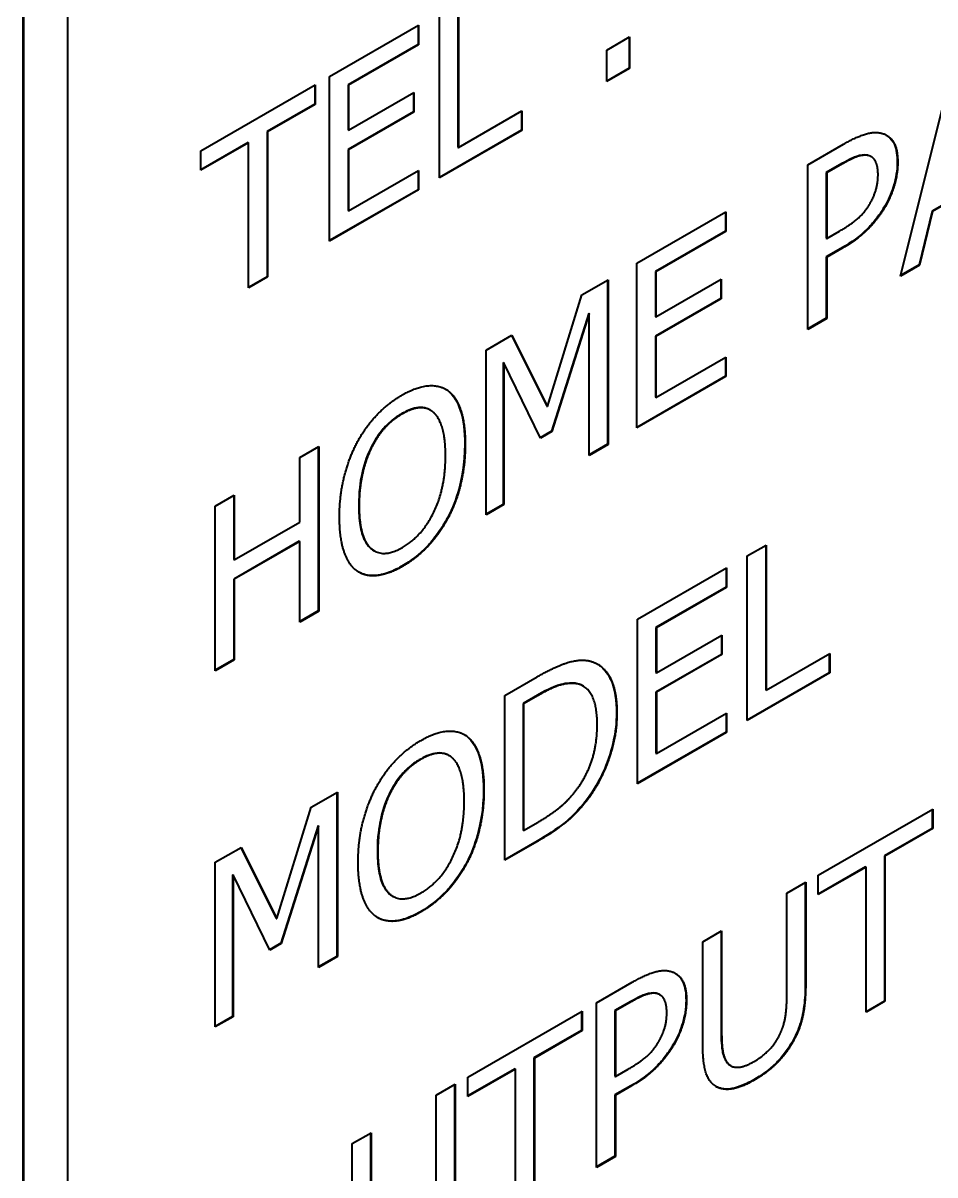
# Model space of a CAD drawing. Header units: inches. Extents: x 6934 to 18973, y 4254 to 7629.
# Drawn here: x 11191.88 to 11203.48, y 6535.79 to 6550.43 of the extents above; entities that cross this region are included whole.
import ezdxf

# ---------------------------------------------------------------- set-up
doc = ezdxf.new("R2010")
doc.units = ezdxf.units.IN
doc.header["$MEASUREMENT"] = 0
doc.layers.add('POWER SUPPLY CASE OUTLINE$0$가시적인 것(ISO)', color=3, linetype='Continuous', lineweight=40, true_color=0x00ff00)
doc.layers.add('POWER SUPPLY CASE OUTLINE$0$가시적인 좁은 것(ISO)', color=3, linetype='Continuous', lineweight=35, true_color=0x00ff00)

msp = doc.modelspace()

# ---------------------------------------------------------------- linework, layer by layer
at = {"layer": 'POWER SUPPLY CASE OUTLINE$0$가시적인 것(ISO)'}
for p, q in [((11191.879, 6517.351), (11191.879, 6566.404)), ((11191.885, 6566.4), (11191.885, 6517.348)), ((11192.45, 6518.273), (11192.45, 6566.127)), ((11197.41, 6550.693), (11197.41, 6548.855)), ((11197.416, 6550.697), (11197.416, 6548.851)), ((11197.175, 6548.465), (11197.175, 6550.558)), ((11195.779, 6549.754), (11196.911, 6550.406)), ((11196.906, 6550.403), (11196.906, 6550.162)), ((11196.911, 6550.406), (11196.911, 6550.159)), ((11199.303, 6550.09), (11199.593, 6550.258)), ((11199.587, 6550.254), (11199.587, 6549.861)), ((11199.593, 6550.258), (11199.593, 6549.857)), ((11196.906, 6550.162), (11196.014, 6549.648)), ((11196.911, 6550.159), (11196.02, 6549.645)), ((11196.906, 6550.162), (11196.911, 6550.159)), ((11199.303, 6549.69), (11199.303, 6550.09)), ((11199.587, 6549.861), (11199.303, 6549.697)), ((11199.593, 6549.857), (11199.303, 6549.69)), ((11199.587, 6549.861), (11199.593, 6549.857)), ((11194.14, 6548.81), (11195.596, 6549.648)), ((11195.59, 6549.645), (11195.59, 6549.404)), ((11195.596, 6549.648), (11195.596, 6549.401)), ((11195.779, 6547.661), (11195.779, 6549.754)), ((11196.014, 6549.648), (11196.014, 6549.075)), ((11196.014, 6549.648), (11196.02, 6549.645)), ((11196.02, 6549.645), (11196.02, 6549.072)), ((11203.039, 6547.218), (11203.649, 6549.662)), ((11196.02, 6549.072), (11196.851, 6549.551)), ((11196.846, 6549.547), (11196.846, 6549.306)), ((11196.851, 6549.551), (11196.851, 6549.303)), ((11195.59, 6549.404), (11194.983, 6549.054)), ((11195.596, 6549.401), (11194.988, 6549.051)), ((11195.59, 6549.404), (11195.596, 6549.401)), ((11196.846, 6549.306), (11196.014, 6548.827)), ((11196.851, 6549.303), (11196.02, 6548.824)), ((11196.846, 6549.306), (11196.851, 6549.303)), ((11197.416, 6548.851), (11198.224, 6549.317)), ((11198.219, 6549.314), (11198.219, 6549.073)), ((11198.224, 6549.317), (11198.224, 6549.069)), ((11194.983, 6549.054), (11194.988, 6549.051)), ((11194.983, 6549.054), (11194.983, 6547.209)), ((11194.988, 6549.051), (11194.988, 6547.206)), ((11196.014, 6549.075), (11196.02, 6549.072)), ((11198.219, 6549.073), (11197.175, 6548.472)), ((11198.224, 6549.069), (11197.175, 6548.465)), ((11198.219, 6549.073), (11198.224, 6549.069)), ((11194.742, 6548.916), (11194.14, 6548.569)), ((11194.748, 6548.913), (11194.14, 6548.563)), ((11194.742, 6548.916), (11194.748, 6548.913)), ((11194.748, 6547.067), (11194.748, 6548.913)), ((11201.861, 6548.632), (11202.316, 6548.894)), ((11194.14, 6548.563), (11194.14, 6548.81)), ((11196.014, 6548.827), (11196.014, 6548.051)), ((11196.014, 6548.827), (11196.02, 6548.824)), ((11196.02, 6548.824), (11196.02, 6548.047)), ((11197.41, 6548.855), (11197.416, 6548.851)), ((11201.861, 6546.539), (11201.861, 6548.632)), ((11202.295, 6548.648), (11202.096, 6548.533)), ((11202.301, 6548.645), (11202.101, 6548.53)), ((11202.662, 6548.738), (11202.668, 6548.735)), ((11196.02, 6548.047), (11196.911, 6548.561)), ((11196.906, 6548.558), (11196.906, 6548.316)), ((11196.911, 6548.561), (11196.911, 6548.313)), ((11202.096, 6548.533), (11202.096, 6547.699)), ((11202.096, 6548.533), (11202.101, 6548.53)), ((11202.101, 6548.53), (11202.101, 6547.696)), ((11196.906, 6548.316), (11195.779, 6547.668)), ((11196.911, 6548.313), (11195.779, 6547.661)), ((11196.906, 6548.316), (11196.911, 6548.313)), ((11204.132, 6548.439), (11203.441, 6548.041)), ((11204.138, 6548.436), (11203.447, 6548.038)), ((11196.014, 6548.051), (11196.02, 6548.047)), ((11199.687, 6547.38), (11200.819, 6548.033)), ((11200.814, 6548.029), (11200.814, 6547.788)), ((11200.819, 6548.033), (11200.819, 6547.785)), ((11203.441, 6548.041), (11203.277, 6547.361)), ((11203.447, 6548.038), (11203.282, 6547.358)), ((11203.441, 6548.041), (11203.447, 6548.038)), ((11200.814, 6547.788), (11199.922, 6547.275)), ((11200.819, 6547.785), (11199.927, 6547.271)), ((11200.814, 6547.788), (11200.819, 6547.785)), ((11202.101, 6547.696), (11202.266, 6547.79)), ((11202.096, 6547.699), (11202.101, 6547.696)), ((11202.3, 6547.579), (11202.096, 6547.461)), ((11202.305, 6547.575), (11202.101, 6547.458)), ((11202.096, 6547.461), (11202.096, 6546.681)), ((11202.096, 6547.461), (11202.101, 6547.458)), ((11202.101, 6547.458), (11202.101, 6546.678)), ((11199.687, 6545.287), (11199.687, 6547.38)), ((11199.922, 6547.275), (11199.927, 6547.271)), ((11199.922, 6547.275), (11199.922, 6546.701)), ((11203.282, 6547.358), (11203.039, 6547.218)), ((11203.277, 6547.361), (11203.041, 6547.225)), ((11203.277, 6547.361), (11203.282, 6547.358)), ((11194.983, 6547.209), (11194.748, 6547.074)), ((11194.988, 6547.206), (11194.748, 6547.067)), ((11194.983, 6547.209), (11194.988, 6547.206)), ((11198.986, 6546.977), (11199.32, 6547.169)), ((11199.314, 6547.166), (11199.314, 6545.08)), ((11199.32, 6547.169), (11199.32, 6545.076)), ((11199.927, 6547.271), (11199.927, 6546.698)), ((11199.927, 6546.698), (11200.759, 6547.177)), ((11200.754, 6547.174), (11200.754, 6546.933)), ((11200.759, 6547.177), (11200.759, 6546.929)), ((11198.549, 6545.56), (11198.986, 6546.977)), ((11200.754, 6546.933), (11199.922, 6546.454)), ((11200.759, 6546.929), (11199.927, 6546.45)), ((11200.754, 6546.933), (11200.759, 6546.929)), ((11199.074, 6546.744), (11198.602, 6545.246)), ((11199.08, 6546.741), (11198.607, 6545.242)), ((11199.074, 6546.744), (11199.08, 6546.741)), ((11199.08, 6544.938), (11199.08, 6546.741)), ((11199.922, 6546.701), (11199.927, 6546.698)), ((11202.096, 6546.681), (11201.861, 6546.546)), ((11202.101, 6546.678), (11201.861, 6546.539)), ((11202.096, 6546.681), (11202.101, 6546.678)), ((11197.768, 6546.275), (11198.097, 6546.465)), ((11198.094, 6546.463), (11198.543, 6545.563)), ((11198.097, 6546.465), (11198.549, 6545.56)), ((11199.922, 6546.454), (11199.927, 6546.45)), ((11199.922, 6546.454), (11199.922, 6545.677)), ((11199.927, 6546.45), (11199.927, 6545.674)), ((11197.768, 6544.183), (11197.768, 6546.275)), ((11197.987, 6546.118), (11197.987, 6544.315)), ((11197.987, 6546.118), (11197.993, 6546.115)), ((11198.461, 6545.158), (11197.993, 6546.115)), ((11197.993, 6546.115), (11197.993, 6544.312)), ((11199.927, 6545.674), (11200.819, 6546.187)), ((11200.814, 6546.184), (11200.814, 6545.943)), ((11200.819, 6546.187), (11200.819, 6545.94)), ((11200.814, 6545.943), (11199.687, 6545.294)), ((11200.819, 6545.94), (11199.687, 6545.287)), ((11200.814, 6545.943), (11200.819, 6545.94)), ((11197.281, 6545.762), (11197.287, 6545.759)), ((11199.922, 6545.677), (11199.927, 6545.674)), ((11198.543, 6545.563), (11198.549, 6545.56)), ((11197.055, 6545.516), (11197.061, 6545.513)), ((11198.602, 6545.246), (11198.458, 6545.163)), ((11198.607, 6545.242), (11198.461, 6545.158)), ((11198.602, 6545.246), (11198.607, 6545.242)), ((11199.314, 6545.08), (11199.08, 6544.944)), ((11199.314, 6545.08), (11199.32, 6545.076)), ((11195.399, 6544.911), (11195.64, 6545.05)), ((11195.634, 6545.046), (11195.634, 6542.96)), ((11195.64, 6545.05), (11195.64, 6542.957)), ((11199.32, 6545.076), (11199.08, 6544.938)), ((11195.399, 6544.09), (11195.399, 6544.911)), ((11194.325, 6544.293), (11194.566, 6544.431)), ((11194.56, 6544.428), (11194.56, 6543.614)), ((11194.566, 6544.431), (11194.566, 6543.61)), ((11194.325, 6542.2), (11194.325, 6544.293)), ((11197.987, 6544.315), (11197.768, 6544.189)), ((11197.993, 6544.312), (11197.768, 6544.183)), ((11197.987, 6544.315), (11197.993, 6544.312)), ((11194.566, 6543.61), (11195.399, 6544.09)), ((11195.393, 6543.846), (11194.56, 6543.366)), ((11195.399, 6543.843), (11194.566, 6543.363)), ((11195.393, 6543.846), (11195.399, 6543.843)), ((11195.399, 6542.818), (11195.399, 6543.843)), ((11201.091, 6543.66), (11201.331, 6543.798)), ((11201.326, 6543.795), (11201.326, 6541.956)), ((11201.331, 6543.798), (11201.331, 6541.953)), ((11194.56, 6543.614), (11194.566, 6543.61)), ((11196.342, 6543.727), (11196.348, 6543.724)), ((11201.091, 6541.567), (11201.091, 6543.66)), ((11199.694, 6542.856), (11200.827, 6543.508)), ((11200.821, 6543.504), (11200.821, 6543.263)), ((11200.827, 6543.508), (11200.827, 6543.26)), ((11194.56, 6543.366), (11194.566, 6543.363)), ((11194.56, 6543.366), (11194.56, 6542.342)), ((11194.566, 6543.363), (11194.566, 6542.338)), ((11200.821, 6543.263), (11199.929, 6542.75)), ((11200.827, 6543.26), (11199.935, 6542.746)), ((11200.821, 6543.263), (11200.827, 6543.26)), ((11195.634, 6542.96), (11195.399, 6542.825)), ((11195.64, 6542.957), (11195.399, 6542.818)), ((11195.634, 6542.96), (11195.64, 6542.957)), ((11199.694, 6540.763), (11199.694, 6542.856)), ((11199.929, 6542.75), (11199.935, 6542.746)), ((11199.929, 6542.75), (11199.929, 6542.176)), ((11199.935, 6542.746), (11199.935, 6542.173)), ((11199.935, 6542.173), (11200.767, 6542.652)), ((11200.761, 6542.649), (11200.761, 6542.408)), ((11200.767, 6542.652), (11200.767, 6542.405)), ((11194.56, 6542.342), (11194.325, 6542.206)), ((11194.566, 6542.338), (11194.325, 6542.2)), ((11194.56, 6542.342), (11194.566, 6542.338)), ((11200.761, 6542.408), (11199.929, 6541.929)), ((11200.767, 6542.405), (11199.935, 6541.926)), ((11200.761, 6542.408), (11200.767, 6542.405)), ((11201.331, 6541.953), (11202.14, 6542.418)), ((11202.134, 6542.415), (11202.134, 6542.174)), ((11202.14, 6542.418), (11202.14, 6542.171)), ((11199.929, 6542.176), (11199.935, 6542.173)), ((11202.134, 6542.174), (11201.091, 6541.573)), ((11202.14, 6542.171), (11201.091, 6541.567)), ((11202.134, 6542.174), (11202.14, 6542.171)), ((11198.006, 6541.883), (11198.418, 6542.121)), ((11199, 6542.007), (11199.006, 6542.004)), ((11198.006, 6539.79), (11198.006, 6541.883)), ((11198.424, 6541.89), (11198.241, 6541.784)), ((11198.43, 6541.886), (11198.246, 6541.781)), ((11199.929, 6541.929), (11199.935, 6541.926)), ((11199.929, 6541.929), (11199.929, 6541.152)), ((11199.935, 6541.926), (11199.935, 6541.149)), ((11201.326, 6541.956), (11201.331, 6541.953)), ((11198.241, 6541.784), (11198.246, 6541.781)), ((11198.241, 6541.784), (11198.241, 6540.173)), ((11198.246, 6541.781), (11198.246, 6540.17)), ((11199.935, 6541.149), (11200.827, 6541.662)), ((11200.821, 6541.659), (11200.821, 6541.418)), ((11200.827, 6541.662), (11200.827, 6541.415)), ((11200.821, 6541.418), (11199.694, 6540.769)), ((11200.821, 6541.418), (11200.827, 6541.415)), ((11197.519, 6541.37), (11197.525, 6541.367)), ((11200.827, 6541.415), (11199.694, 6540.763)), ((11197.292, 6541.124), (11197.298, 6541.121)), ((11199.929, 6541.152), (11199.935, 6541.149)), ((11195.543, 6540.465), (11195.877, 6540.657)), ((11195.872, 6540.654), (11195.872, 6538.568)), ((11195.877, 6540.657), (11195.877, 6538.565)), ((11199.058, 6540.571), (11199.063, 6540.567)), ((11195.106, 6539.048), (11195.543, 6540.465)), ((11201.994, 6539.602), (11203.45, 6540.44)), ((11203.444, 6540.437), (11203.444, 6540.195)), ((11203.45, 6540.44), (11203.45, 6540.192)), ((11198.246, 6540.17), (11198.43, 6540.275)), ((11195.631, 6540.232), (11195.159, 6538.734)), ((11195.637, 6540.229), (11195.164, 6538.731)), ((11195.631, 6540.232), (11195.637, 6540.229)), ((11195.637, 6538.426), (11195.637, 6540.229)), ((11198.241, 6540.173), (11198.246, 6540.17)), ((11203.444, 6540.195), (11202.837, 6539.846)), ((11203.45, 6540.192), (11202.842, 6539.842)), ((11203.444, 6540.195), (11203.45, 6540.192)), ((11194.325, 6539.764), (11194.654, 6539.953)), ((11194.651, 6539.951), (11195.1, 6539.051)), ((11194.654, 6539.953), (11195.106, 6539.048)), ((11198.417, 6540.033), (11198.006, 6539.797)), ((11198.422, 6540.03), (11198.006, 6539.79)), ((11202.837, 6539.846), (11202.837, 6538)), ((11202.837, 6539.846), (11202.842, 6539.842)), ((11202.842, 6539.842), (11202.842, 6537.997)), ((11194.325, 6537.671), (11194.325, 6539.764)), ((11202.596, 6539.707), (11201.994, 6539.361)), ((11202.602, 6539.704), (11201.994, 6539.354)), ((11202.596, 6539.707), (11202.602, 6539.704)), ((11202.602, 6537.859), (11202.602, 6539.704)), ((11194.544, 6539.606), (11194.544, 6537.803)), ((11194.544, 6539.606), (11194.55, 6539.603)), ((11195.018, 6538.646), (11194.55, 6539.603)), ((11194.55, 6539.603), (11194.55, 6537.8)), ((11201.994, 6539.354), (11201.994, 6539.602)), ((11201.594, 6539.371), (11201.834, 6539.51)), ((11201.594, 6538.058), (11201.594, 6539.371)), ((11201.829, 6539.506), (11201.829, 6538.207)), ((11201.834, 6539.51), (11201.834, 6538.204)), ((11196.58, 6539.335), (11196.585, 6539.331)), ((11195.1, 6539.051), (11195.106, 6539.048)), ((11200.524, 6538.755), (11200.765, 6538.894)), ((11200.759, 6538.891), (11200.759, 6537.591)), ((11200.765, 6538.894), (11200.765, 6537.588)), ((11195.159, 6538.734), (11195.015, 6538.651)), ((11195.164, 6538.731), (11195.018, 6538.646)), ((11195.159, 6538.734), (11195.164, 6538.731)), ((11200.524, 6537.449), (11200.524, 6538.755)), ((11195.872, 6538.568), (11195.637, 6538.433)), ((11195.877, 6538.565), (11195.637, 6538.426)), ((11195.872, 6538.568), (11195.877, 6538.565)), ((11199.173, 6537.977), (11199.628, 6538.239)), ((11199.975, 6538.083), (11199.981, 6538.08)), ((11199.173, 6535.884), (11199.173, 6537.977)), ((11199.608, 6537.993), (11199.408, 6537.878)), ((11199.614, 6537.99), (11199.414, 6537.875)), ((11202.837, 6538), (11202.602, 6537.865)), ((11202.842, 6537.997), (11202.602, 6537.859)), ((11202.837, 6538), (11202.842, 6537.997)), ((11194.544, 6537.803), (11194.325, 6537.677)), ((11194.55, 6537.8), (11194.325, 6537.671)), ((11194.544, 6537.803), (11194.55, 6537.8)), ((11197.535, 6537.034), (11198.99, 6537.872)), ((11198.984, 6537.869), (11198.984, 6537.627)), ((11198.99, 6537.872), (11198.99, 6537.624)), ((11199.408, 6537.878), (11199.414, 6537.875)), ((11199.408, 6537.878), (11199.408, 6537.044)), ((11199.414, 6537.875), (11199.414, 6537.041)), ((11198.984, 6537.627), (11198.377, 6537.278)), ((11198.99, 6537.624), (11198.383, 6537.274)), ((11198.984, 6537.627), (11198.99, 6537.624)), ((11198.377, 6537.278), (11198.377, 6535.432)), ((11198.377, 6537.278), (11198.383, 6537.274)), ((11198.383, 6537.274), (11198.383, 6535.429)), ((11200.876, 6537.181), (11200.881, 6537.178)), ((11198.137, 6537.139), (11197.535, 6536.793)), ((11198.142, 6537.136), (11197.535, 6536.786)), ((11197.535, 6536.786), (11197.535, 6537.034)), ((11198.137, 6537.139), (11198.142, 6537.136)), ((11198.142, 6535.291), (11198.142, 6537.136)), ((11199.408, 6537.044), (11199.414, 6537.041)), ((11199.414, 6537.041), (11199.578, 6537.135)), ((11197.134, 6536.803), (11197.375, 6536.942)), ((11197.369, 6536.938), (11197.369, 6535.639)), ((11197.375, 6536.942), (11197.375, 6535.636)), ((11199.612, 6536.924), (11199.408, 6536.806)), ((11199.618, 6536.921), (11199.414, 6536.803)), ((11200.693, 6536.914), (11200.698, 6536.911)), ((11197.134, 6535.49), (11197.134, 6536.803)), ((11199.408, 6536.806), (11199.414, 6536.803)), ((11199.408, 6536.806), (11199.408, 6536.026)), ((11199.414, 6536.803), (11199.414, 6536.023)), ((11196.065, 6536.187), (11196.306, 6536.326)), ((11196.3, 6536.323), (11196.3, 6535.023)), ((11196.306, 6536.326), (11196.306, 6535.02)), ((11196.065, 6534.881), (11196.065, 6536.187)), ((11199.408, 6536.026), (11199.173, 6535.891)), ((11199.414, 6536.023), (11199.173, 6535.884)), ((11199.408, 6536.026), (11199.414, 6536.023))]:
    msp.add_line(p, q, dxfattribs=at)
for points, degree in [([(11202.316, 6548.894), (11202.477, 6548.987), (11202.703, 6549.056), (11202.789, 6549.036)], 2), ([(11202.789, 6549.036), (11202.891, 6549.015), (11203.005, 6548.835), (11203.005, 6548.66)], 2), ([(11202.624, 6548.751), (11202.566, 6548.762), (11202.414, 6548.71), (11202.301, 6548.645)], 2), ([(11202.662, 6548.738), (11202.649, 6548.746), (11202.634, 6548.751), (11202.618, 6548.754)], 3), ([(11202.754, 6548.507), (11202.754, 6548.616), (11202.69, 6548.738), (11202.624, 6548.751)], 2), ([(11203.005, 6548.66), (11203.005, 6548.525), (11202.921, 6548.232), (11202.847, 6548.104)], 2), ([(11202.652, 6548.138), (11202.706, 6548.232), (11202.754, 6548.407), (11202.754, 6548.507)], 2), ([(11202.266, 6547.79), (11202.412, 6547.875), (11202.593, 6548.033), (11202.652, 6548.138)], 2), ([(11202.847, 6548.104), (11202.753, 6547.943), (11202.499, 6547.687), (11202.305, 6547.575)], 2), ([(11196.703, 6545.706), (11196.888, 6545.813), (11197.184, 6545.834), (11197.287, 6545.759)], 2), ([(11196.121, 6545.088), (11196.226, 6545.288), (11196.521, 6545.601), (11196.703, 6545.706)], 2), ([(11197.254, 6545.78), (11197.264, 6545.775), (11197.273, 6545.769), (11197.281, 6545.762)], 3), ([(11197.287, 6545.759), (11197.39, 6545.679), (11197.504, 6545.338), (11197.504, 6545.077)], 2), ([(11197.105, 6545.48), (11197.033, 6545.547), (11196.831, 6545.539), (11196.705, 6545.466)], 2), ([(11196.705, 6545.466), (11196.574, 6545.391), (11196.377, 6545.173), (11196.303, 6545.018)], 2), ([(11197.253, 6544.932), (11197.253, 6545.139), (11197.175, 6545.415), (11197.105, 6545.48)], 2), ([(11195.904, 6544.155), (11195.904, 6544.418), (11196.017, 6544.883), (11196.121, 6545.088)], 2), ([(11196.303, 6545.018), (11196.231, 6544.869), (11196.154, 6544.503), (11196.154, 6544.3)], 2), ([(11196.705, 6543.767), (11196.955, 6543.911), (11197.253, 6544.52), (11197.253, 6544.932)], 2), ([(11197.504, 6545.077), (11197.504, 6544.823), (11197.393, 6544.346), (11197.287, 6544.146)], 2), ([(11196.154, 6544.3), (11196.154, 6543.888), (11196.454, 6543.622), (11196.705, 6543.767)], 2), ([(11196.119, 6543.474), (11196.015, 6543.553), (11195.904, 6543.897), (11195.904, 6544.155)], 2), ([(11197.287, 6544.146), (11197.175, 6543.936), (11196.881, 6543.627), (11196.703, 6543.525)], 2), ([(11196.703, 6543.525), (11196.52, 6543.42), (11196.226, 6543.395), (11196.119, 6543.474)], 2), ([(11198.418, 6542.121), (11198.673, 6542.268), (11198.964, 6542.347), (11199.066, 6542.328)], 2), ([(11199.066, 6542.328), (11199.241, 6542.294), (11199.433, 6541.962), (11199.433, 6541.657)], 2), ([(11198.908, 6542.036), (11198.811, 6542.047), (11198.593, 6541.98), (11198.43, 6541.886)], 2), ([(11199, 6542.007), (11198.971, 6542.024), (11198.938, 6542.035), (11198.902, 6542.04)], 3), ([(11199.182, 6541.516), (11199.182, 6541.757), (11199.044, 6542.018), (11198.908, 6542.036)], 2), ([(11199.433, 6541.657), (11199.433, 6541.37), (11199.232, 6540.793), (11199.063, 6540.567)], 2), ([(11196.941, 6541.314), (11197.126, 6541.42), (11197.422, 6541.442), (11197.525, 6541.367)], 2), ([(11198.93, 6540.702), (11199.056, 6540.873), (11199.182, 6541.272), (11199.182, 6541.516)], 2), ([(11196.358, 6540.695), (11196.464, 6540.895), (11196.759, 6541.209), (11196.941, 6541.314)], 2), ([(11197.492, 6541.388), (11197.501, 6541.383), (11197.51, 6541.377), (11197.519, 6541.37)], 3), ([(11197.525, 6541.367), (11197.627, 6541.287), (11197.742, 6540.946), (11197.742, 6540.685)], 2), ([(11197.343, 6541.088), (11197.271, 6541.155), (11197.068, 6541.147), (11196.942, 6541.074)], 2), ([(11196.942, 6541.074), (11196.812, 6540.999), (11196.615, 6540.78), (11196.54, 6540.625)], 2), ([(11197.491, 6540.54), (11197.491, 6540.747), (11197.413, 6541.023), (11197.343, 6541.088)], 2), ([(11196.141, 6539.763), (11196.141, 6540.026), (11196.254, 6540.491), (11196.358, 6540.695)], 2), ([(11197.742, 6540.685), (11197.742, 6540.43), (11197.63, 6539.954), (11197.525, 6539.754)], 2), ([(11198.43, 6540.275), (11198.59, 6540.367), (11198.832, 6540.566), (11198.93, 6540.702)], 2), ([(11196.54, 6540.625), (11196.468, 6540.477), (11196.392, 6540.111), (11196.392, 6539.908)], 2), ([(11196.942, 6539.375), (11197.193, 6539.519), (11197.491, 6540.128), (11197.491, 6540.54)], 2), ([(11199.063, 6540.567), (11198.926, 6540.388), (11198.642, 6540.157), (11198.422, 6540.03)], 2), ([(11196.392, 6539.908), (11196.392, 6539.495), (11196.691, 6539.23), (11196.942, 6539.375)], 2), ([(11196.357, 6539.082), (11196.253, 6539.161), (11196.141, 6539.505), (11196.141, 6539.763)], 2), ([(11197.525, 6539.754), (11197.413, 6539.544), (11197.118, 6539.235), (11196.941, 6539.133)], 2), ([(11196.941, 6539.133), (11196.757, 6539.027), (11196.464, 6539.003), (11196.357, 6539.082)], 2), ([(11199.628, 6538.239), (11199.79, 6538.332), (11200.015, 6538.401), (11200.102, 6538.381)], 2), ([(11200.102, 6538.381), (11200.203, 6538.36), (11200.318, 6538.18), (11200.318, 6538.005)], 2), ([(11201.834, 6538.204), (11201.834, 6537.985), (11201.758, 6537.629), (11201.661, 6537.466)], 2), ([(11199.936, 6538.096), (11199.879, 6538.107), (11199.726, 6538.055), (11199.614, 6537.99)], 2), ([(11199.975, 6538.083), (11199.962, 6538.091), (11199.947, 6538.096), (11199.931, 6538.099)], 3), ([(11200.067, 6537.852), (11200.067, 6537.961), (11200.002, 6538.083), (11199.936, 6538.096)], 2), ([(11201.516, 6537.598), (11201.562, 6537.704), (11201.594, 6537.918), (11201.594, 6538.058)], 2), ([(11200.318, 6538.005), (11200.318, 6537.87), (11200.234, 6537.577), (11200.159, 6537.449)], 2), ([(11199.964, 6537.483), (11200.018, 6537.577), (11200.067, 6537.752), (11200.067, 6537.852)], 2), ([(11199.578, 6537.135), (11199.725, 6537.22), (11199.905, 6537.378), (11199.964, 6537.483)], 2), ([(11200.765, 6537.588), (11200.765, 6537.442), (11200.797, 6537.264), (11200.843, 6537.21)], 2), ([(11201.179, 6537.233), (11201.292, 6537.298), (11201.468, 6537.485), (11201.516, 6537.598)], 2), ([(11201.661, 6537.466), (11201.575, 6537.318), (11201.346, 6537.091), (11201.179, 6536.995)], 2), ([(11200.159, 6537.449), (11200.065, 6537.288), (11199.812, 6537.032), (11199.618, 6536.921)], 2), ([(11200.698, 6536.911), (11200.602, 6536.965), (11200.524, 6537.226), (11200.524, 6537.449)], 2), ([(11200.837, 6537.214), (11200.849, 6537.2), (11200.861, 6537.189), (11200.876, 6537.181)], 3), ([(11200.843, 6537.21), (11200.891, 6537.153), (11201.058, 6537.163), (11201.179, 6537.233)], 2), ([(11201.179, 6536.995), (11201.019, 6536.903), (11200.781, 6536.863), (11200.698, 6536.911)], 2)]:
    msp.add_open_spline(points, degree=degree, dxfattribs=at)
for points, knots in [([(11202.859, 6549.011), (11202.87, 6549.004), (11202.88, 6548.997), (11202.913, 6548.969), (11202.942, 6548.938), (11202.989, 6548.827), (11202.999, 6548.748), (11202.999, 6548.664)], [-0.08041669, -0.08041669, -0.08041669, -0.08041669, -0.06860217, -0.06860217, -0.03852898, -0.03852898, 0, 0, 0, 0]), ([(11202.618, 6548.754), (11202.578, 6548.762), (11202.532, 6548.756), (11202.451, 6548.728), (11202.395, 6548.705), (11202.295, 6548.648)], [-0.1284688, -0.1284688, -0.1284688, -0.1284688, -0.0526474, -0.0526474, 0, 0, 0, 0]), ([(11202.999, 6548.664), (11202.999, 6548.614), (11202.995, 6548.562), (11202.975, 6548.441), (11202.959, 6548.384), (11202.921, 6548.266), (11202.886, 6548.185), (11202.841, 6548.108)], [-0.06056082, -0.06056082, -0.06056082, -0.06056082, -0.04877039, -0.04877039, -0.03377611, -0.03377611, 0, 0, 0, 0]), ([(11202.841, 6548.108), (11202.81, 6548.054), (11202.776, 6548.003), (11202.688, 6547.889), (11202.644, 6547.843), (11202.526, 6547.723), (11202.413, 6547.644), (11202.3, 6547.579)], [-0.08669122, -0.08669122, -0.08669122, -0.08669122, -0.0754444, -0.0754444, -0.06006384, -0.06006384, 0, 0, 0, 0]), ([(11197.281, 6545.762), (11197.36, 6545.701), (11197.409, 6545.607), (11197.483, 6545.387), (11197.498, 6545.237), (11197.498, 6545.08)], [-0.1261355, -0.1261355, -0.1261355, -0.1261355, -0.0717246, -0.0717246, 0, 0, 0, 0]), ([(11197.055, 6545.516), (11197.042, 6545.524), (11197.027, 6545.53), (11196.98, 6545.545), (11196.946, 6545.549), (11196.842, 6545.538), (11196.771, 6545.511), (11196.699, 6545.47)], [-0.06978956, -0.06978956, -0.06978956, -0.06978956, -0.05975243, -0.05975243, -0.03820493, -0.03820493, 0, 0, 0, 0]), ([(11196.699, 6545.47), (11196.651, 6545.442), (11196.603, 6545.409), (11196.503, 6545.324), (11196.464, 6545.28), (11196.382, 6545.178), (11196.336, 6545.102), (11196.297, 6545.021)], [-0.06417093, -0.06417093, -0.06417093, -0.06417093, -0.05011322, -0.05011322, -0.03373142, -0.03373142, 0, 0, 0, 0]), ([(11197.498, 6545.08), (11197.498, 6544.825), (11197.457, 6544.632), (11197.388, 6544.385), (11197.343, 6544.266), (11197.281, 6544.15)], [-0.1017254, -0.1017254, -0.1017254, -0.1017254, -0.0492853, -0.0492853, 0, 0, 0, 0]), ([(11196.297, 6545.021), (11196.244, 6544.912), (11196.21, 6544.799), (11196.169, 6544.604), (11196.149, 6544.475), (11196.149, 6544.303)], [-0.1789326, -0.1789326, -0.1789326, -0.1789326, -0.0787515, -0.0787515, 0, 0, 0, 0]), ([(11196.149, 6544.303), (11196.149, 6544.214), (11196.154, 6544.125), (11196.179, 6543.976), (11196.198, 6543.912), (11196.263, 6543.782), (11196.308, 6543.746), (11196.342, 6543.727)], [-0.13348565, -0.13348565, -0.13348565, -0.13348565, -0.11285313, -0.11285313, -0.09521007, -0.09521007, -0.07037467, -0.07037467, -0.07037467, -0.07037467]), ([(11197.281, 6544.15), (11197.245, 6544.081), (11197.205, 6544.016), (11197.103, 6543.873), (11197.053, 6543.817), (11196.919, 6543.677), (11196.809, 6543.593), (11196.697, 6543.528)], [-0.09005279, -0.09005279, -0.09005279, -0.09005279, -0.07665114, -0.07665114, -0.05930061, -0.05930061, 0, 0, 0, 0]), ([(11196.697, 6543.528), (11196.633, 6543.491), (11196.568, 6543.46), (11196.445, 6543.42), (11196.388, 6543.409), (11196.265, 6543.408), (11196.204, 6543.423), (11196.15, 6543.453)], [-0.1163961, -0.1163961, -0.1163961, -0.1163961, -0.0820659, -0.0820659, -0.0500318, -0.0500318, -0.0094393, -0.0094393, -0.0094393, -0.0094393]), ([(11199.184, 6542.285), (11199.202, 6542.275), (11199.219, 6542.263), (11199.28, 6542.211), (11199.324, 6542.156), (11199.409, 6541.963), (11199.427, 6541.817), (11199.427, 6541.66)], [-0.1370882, -0.1370882, -0.1370882, -0.1370882, -0.1196056, -0.1196056, -0.0717113, -0.0717113, 0, 0, 0, 0]), ([(11198.902, 6542.04), (11198.838, 6542.047), (11198.769, 6542.039), (11198.651, 6542.003), (11198.569, 6541.973), (11198.424, 6541.89)], [-0.2017866, -0.2017866, -0.2017866, -0.2017866, -0.0766771, -0.0766771, 0, 0, 0, 0]), ([(11199.427, 6541.66), (11199.427, 6541.543), (11199.415, 6541.419), (11199.351, 6541.138), (11199.302, 6541.012), (11199.207, 6540.798), (11199.139, 6540.68), (11199.058, 6540.571)], [-0.1204227, -0.1204227, -0.1204227, -0.1204227, -0.0888324, -0.0888324, -0.0518275, -0.0518275, 0, 0, 0, 0]), ([(11197.519, 6541.37), (11197.598, 6541.309), (11197.647, 6541.214), (11197.721, 6540.995), (11197.736, 6540.844), (11197.736, 6540.688)], [-0.1261355, -0.1261355, -0.1261355, -0.1261355, -0.0717246, -0.0717246, 0, 0, 0, 0]), ([(11197.292, 6541.124), (11197.279, 6541.132), (11197.265, 6541.138), (11197.218, 6541.153), (11197.183, 6541.156), (11197.079, 6541.146), (11197.009, 6541.119), (11196.937, 6541.077)], [-0.06978956, -0.06978956, -0.06978956, -0.06978956, -0.05975243, -0.05975243, -0.03820493, -0.03820493, 0, 0, 0, 0]), ([(11196.937, 6541.077), (11196.889, 6541.05), (11196.841, 6541.017), (11196.741, 6540.932), (11196.702, 6540.888), (11196.62, 6540.786), (11196.574, 6540.709), (11196.535, 6540.629)], [-0.06417093, -0.06417093, -0.06417093, -0.06417093, -0.05011322, -0.05011322, -0.03373142, -0.03373142, 0, 0, 0, 0]), ([(11197.736, 6540.688), (11197.736, 6540.432), (11197.695, 6540.24), (11197.626, 6539.993), (11197.58, 6539.873), (11197.519, 6539.757)], [-0.1017254, -0.1017254, -0.1017254, -0.1017254, -0.0492853, -0.0492853, 0, 0, 0, 0]), ([(11196.535, 6540.629), (11196.482, 6540.52), (11196.447, 6540.406), (11196.407, 6540.212), (11196.386, 6540.082), (11196.386, 6539.911)], [-0.1789326, -0.1789326, -0.1789326, -0.1789326, -0.0787515, -0.0787515, 0, 0, 0, 0]), ([(11199.058, 6540.571), (11198.93, 6540.405), (11198.829, 6540.317), (11198.665, 6540.184), (11198.531, 6540.099), (11198.417, 6540.033)], [-0.08806493, -0.08806493, -0.08806493, -0.08806493, -0.0606951, -0.0606951, 0, 0, 0, 0]), ([(11196.386, 6539.911), (11196.386, 6539.821), (11196.392, 6539.733), (11196.417, 6539.584), (11196.435, 6539.52), (11196.5, 6539.389), (11196.545, 6539.354), (11196.58, 6539.335)], [-0.13348565, -0.13348565, -0.13348565, -0.13348565, -0.11285313, -0.11285313, -0.09521007, -0.09521007, -0.07037467, -0.07037467, -0.07037467, -0.07037467]), ([(11197.519, 6539.757), (11197.483, 6539.689), (11197.443, 6539.624), (11197.341, 6539.48), (11197.29, 6539.425), (11197.156, 6539.284), (11197.047, 6539.201), (11196.935, 6539.136)], [-0.09005279, -0.09005279, -0.09005279, -0.09005279, -0.07665114, -0.07665114, -0.05930061, -0.05930061, 0, 0, 0, 0]), ([(11196.935, 6539.136), (11196.87, 6539.099), (11196.805, 6539.068), (11196.683, 6539.028), (11196.626, 6539.017), (11196.503, 6539.016), (11196.442, 6539.031), (11196.388, 6539.061)], [-0.1163961, -0.1163961, -0.1163961, -0.1163961, -0.0820659, -0.0820659, -0.0500318, -0.0500318, -0.0094393, -0.0094393, -0.0094393, -0.0094393]), ([(11200.172, 6538.356), (11200.182, 6538.349), (11200.192, 6538.342), (11200.226, 6538.314), (11200.254, 6538.283), (11200.302, 6538.172), (11200.312, 6538.093), (11200.312, 6538.009)], [-0.08041669, -0.08041669, -0.08041669, -0.08041669, -0.06860217, -0.06860217, -0.03852898, -0.03852898, 0, 0, 0, 0]), ([(11201.829, 6538.207), (11201.829, 6538.123), (11201.825, 6538.035), (11201.798, 6537.826), (11201.776, 6537.749), (11201.74, 6537.631), (11201.703, 6537.549), (11201.656, 6537.47)], [-0.05891965, -0.05891965, -0.05891965, -0.05891965, -0.0485812, -0.0485812, -0.03471851, -0.03471851, 0, 0, 0, 0]), ([(11199.931, 6538.099), (11199.89, 6538.107), (11199.845, 6538.101), (11199.764, 6538.073), (11199.707, 6538.05), (11199.608, 6537.993)], [-0.1284688, -0.1284688, -0.1284688, -0.1284688, -0.0526474, -0.0526474, 0, 0, 0, 0]), ([(11200.312, 6538.009), (11200.312, 6537.959), (11200.308, 6537.907), (11200.288, 6537.786), (11200.272, 6537.73), (11200.234, 6537.611), (11200.199, 6537.53), (11200.154, 6537.453)], [-0.06056082, -0.06056082, -0.06056082, -0.06056082, -0.04877039, -0.04877039, -0.03377611, -0.03377611, 0, 0, 0, 0]), ([(11200.759, 6537.591), (11200.759, 6537.454), (11200.77, 6537.385), (11200.788, 6537.295), (11200.807, 6537.249), (11200.837, 6537.214)], [-0.04684876, -0.04684876, -0.04684876, -0.04684876, -0.02874272, -0.02874272, 0, 0, 0, 0]), ([(11201.656, 6537.47), (11201.627, 6537.421), (11201.596, 6537.374), (11201.52, 6537.275), (11201.482, 6537.235), (11201.367, 6537.121), (11201.266, 6537.052), (11201.173, 6536.998)], [-0.07683026, -0.07683026, -0.07683026, -0.07683026, -0.06461502, -0.06461502, -0.04935421, -0.04935421, 0, 0, 0, 0]), ([(11200.154, 6537.453), (11200.122, 6537.399), (11200.088, 6537.348), (11200.001, 6537.234), (11199.957, 6537.188), (11199.838, 6537.068), (11199.726, 6536.989), (11199.612, 6536.924)], [-0.08669122, -0.08669122, -0.08669122, -0.08669122, -0.0754444, -0.0754444, -0.06006384, -0.06006384, 0, 0, 0, 0]), ([(11201.173, 6536.998), (11201.116, 6536.966), (11201.058, 6536.937), (11200.953, 6536.898), (11200.905, 6536.886), (11200.796, 6536.876), (11200.741, 6536.887), (11200.693, 6536.914)], [-0.09300289, -0.09300289, -0.09300289, -0.09300289, -0.06272319, -0.06272319, -0.03607752, -0.03607752, -0.0003207, -0.0003207, -0.0003207, -0.0003207])]:
    msp.add_open_spline(points, degree=3, knots=knots, dxfattribs=at)
at = {"layer": 'POWER SUPPLY CASE OUTLINE$0$가시적인 좁은 것(ISO)'}
for p, q in [((11202.618, 6548.754), (11202.624, 6548.751)), ((11202.295, 6548.648), (11202.301, 6548.645)), ((11202.999, 6548.664), (11203.005, 6548.66)), ((11202.841, 6548.108), (11202.847, 6548.104)), ((11202.3, 6547.579), (11202.305, 6547.575)), ((11196.699, 6545.47), (11196.705, 6545.466)), ((11197.498, 6545.08), (11197.504, 6545.077)), ((11196.297, 6545.021), (11196.303, 6545.018)), ((11196.149, 6544.303), (11196.154, 6544.3)), ((11197.281, 6544.15), (11197.287, 6544.146)), ((11196.697, 6543.528), (11196.703, 6543.525)), ((11198.902, 6542.04), (11198.908, 6542.036)), ((11198.424, 6541.89), (11198.43, 6541.886)), ((11199.427, 6541.66), (11199.433, 6541.657)), ((11196.937, 6541.077), (11196.942, 6541.074)), ((11197.736, 6540.688), (11197.742, 6540.685)), ((11196.535, 6540.629), (11196.54, 6540.625)), ((11198.417, 6540.033), (11198.422, 6540.03)), ((11196.386, 6539.911), (11196.392, 6539.908)), ((11197.519, 6539.757), (11197.525, 6539.754)), ((11196.935, 6539.136), (11196.941, 6539.133)), ((11201.829, 6538.207), (11201.834, 6538.204)), ((11199.931, 6538.099), (11199.936, 6538.096)), ((11199.608, 6537.993), (11199.614, 6537.99)), ((11200.312, 6538.009), (11200.318, 6538.005)), ((11200.759, 6537.591), (11200.765, 6537.588)), ((11201.656, 6537.47), (11201.661, 6537.466)), ((11200.154, 6537.453), (11200.159, 6537.449)), ((11200.837, 6537.214), (11200.843, 6537.21)), ((11199.612, 6536.924), (11199.618, 6536.921)), ((11201.173, 6536.998), (11201.179, 6536.995))]:
    msp.add_line(p, q, dxfattribs=at)

doc.saveas('drawing.dxf')
